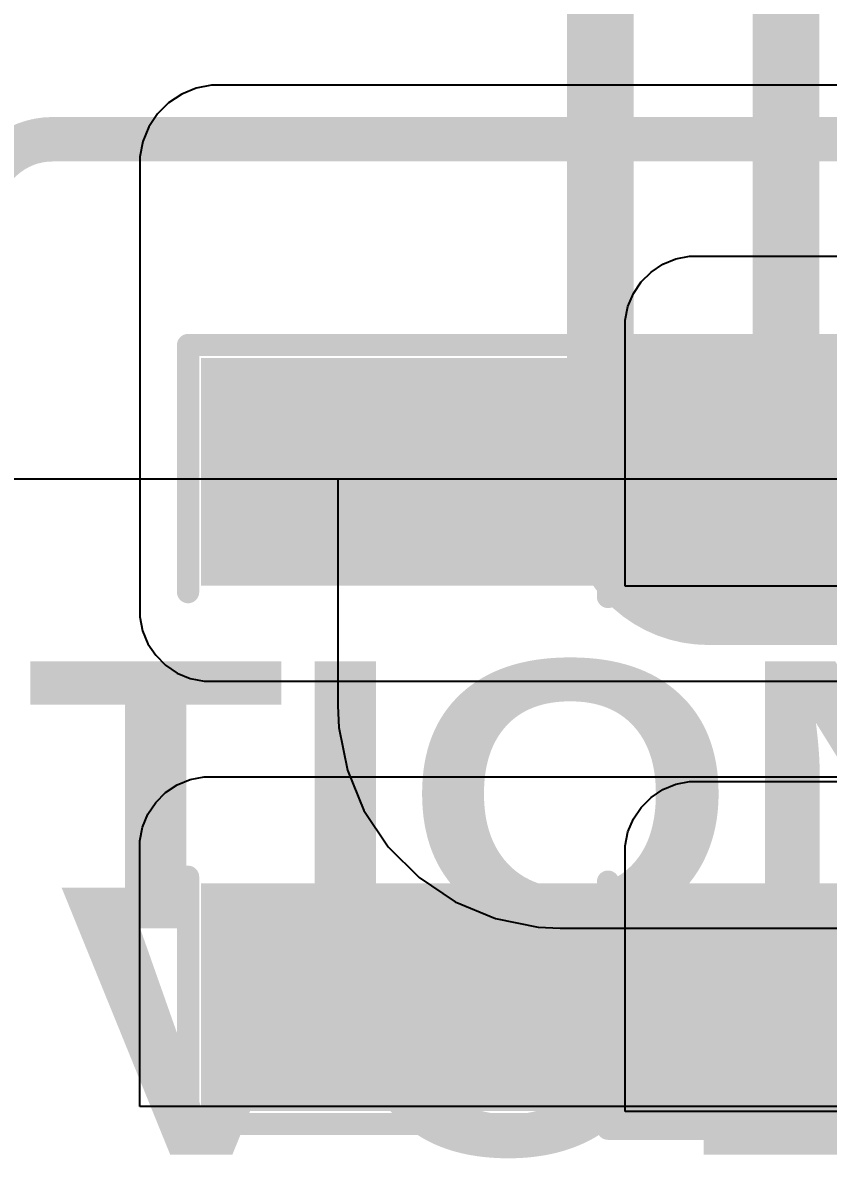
# Model space of a CAD drawing. Header units: inches. Extents: x -2 to 5376, y -4 to 5426.
# Drawn here: x 12.3 to 21.5, y 42.91 to 55.88 of the extents above; entities that cross this region are included whole.
import ezdxf

# ---------------------------------------------------------------- set-up
doc = ezdxf.new("R2010")
doc.units = ezdxf.units.IN
for name, color, linetype in [('Bottom Layer', 5, 'Continuous'), ('Bottom Overlay', 54, 'Continuous'), ('Bottom Paste', 16, 'Continuous'), ('Bottom Solder', 6, 'Continuous'), ('Layer 1', 16, 'Continuous'), ('Layer 2', 76, 'Continuous'), ('Top Layer', 1, 'Continuous'), ('Top Overlay', 2, 'Continuous'), ('Top Paste', 8, 'Continuous'), ('Top Solder', 216, 'Continuous')]:
    doc.layers.add(name, color=color, linetype=linetype)
doc.styles.add('Arial Black', font='', dxfattribs={"height": 0.2})
doc.styles.get('Arial Black').set_extended_font_data('Arial Black')

# ---------------------------------------------------------------- blocks, each defined once
blk = doc.blocks.new('R___2030_75')
at = {"layer": 'Top Layer'}
for points in [[(-4.25, -3.9), (-4.25, 3.9), (-1.75, 3.9), (-1.75, -3.9)], [(1.75, -3.9), (1.75, 3.9), (4.25, 3.9), (4.25, -3.9)]]:
    blk.add_hatch(color=1, dxfattribs=at).paths.add_polyline_path(points)
at = {"layer": 'Top Paste'}
for points in [[(-4.25, -3.9), (-4.25, 3.9), (-1.75, 3.9), (-1.75, -3.9)], [(1.75, -3.9), (1.75, 3.9), (4.25, 3.9), (4.25, -3.9)]]:
    blk.add_hatch(color=8, dxfattribs=at).paths.add_polyline_path(points)
at = {"layer": 'Top Solder'}
for points in [[(-4.301, -3.951), (-4.301, 3.951), (-1.699, 3.951), (-1.699, -3.951)], [(1.699, -3.951), (1.699, 3.951), (4.301, 3.951), (4.301, -3.951)]]:
    blk.add_hatch(color=216, dxfattribs=at).paths.add_polyline_path(points)
at = {"layer": 'Top Overlay', "const_width": 0.254}
for points in [[(-4.448, 4.097), (-4.448, -4.097)], [(-4.448, 4.097), (-1.626, 4.097)], [(4.448, 4.097), (1.626, 4.097)], [(4.448, 4.097), (4.448, -4.097)], [(-4.448, -4.097), (-1.626, -4.097)], [(1.626, -4.097), (4.448, -4.097)]]:
    blk.add_lwpolyline(points, dxfattribs=at)
at = {"layer": 'Top Overlay', "const_width": 0.127}
for points in [[(-4.511, 4.097, 1), (-4.384, 4.097, 1)], [(-4.511, 4.097, 1), (-4.384, 4.097, 1)], [(-1.689, 4.097, 1), (-1.562, 4.097, 1)], [(1.562, 4.097, 1), (1.689, 4.097, 1)], [(4.384, 4.097, 1), (4.511, 4.097, 1)], [(4.384, 4.097, 1), (4.511, 4.097, 1)], [(-4.511, -4.097, 1), (-4.384, -4.097, 1)], [(-4.511, -4.097, 1), (-4.384, -4.097, 1)], [(-1.689, -4.097, 1), (-1.562, -4.097, 1)], [(1.562, -4.097, 1), (1.689, -4.097, 1)], [(4.384, -4.097, 1), (4.511, -4.097, 1)], [(4.384, -4.097, 1), (4.511, -4.097, 1)]]:
    blk.add_lwpolyline(points, format="xyb", close=True, dxfattribs=at)
blk = doc.blocks.new('R___2030_B_78')
at = {"layer": 'Bottom Layer'}
for points in [[(-1.75, 3.9), (-1.75, -3.9), (-4.25, -3.9), (-4.25, 3.9)], [(4.25, 3.9), (4.25, -3.9), (1.75, -3.9), (1.75, 3.9)]]:
    blk.add_hatch(color=5, dxfattribs=at).paths.add_polyline_path(points)
at = {"layer": 'Bottom Paste'}
for points in [[(-1.75, 3.9), (-1.75, -3.9), (-4.25, -3.9), (-4.25, 3.9)], [(4.25, 3.9), (4.25, -3.9), (1.75, -3.9), (1.75, 3.9)]]:
    blk.add_hatch(color=16, dxfattribs=at).paths.add_polyline_path(points)
at = {"layer": 'Bottom Solder'}
for points in [[(-1.699, 3.951), (-1.699, -3.951), (-4.301, -3.951), (-4.301, 3.951)], [(4.301, 3.951), (4.301, -3.951), (1.699, -3.951), (1.699, 3.951)]]:
    blk.add_hatch(color=6, dxfattribs=at).paths.add_polyline_path(points)
at = {"layer": 'Bottom Overlay', "const_width": 0.254}
for points in [[(-4.448, 4.097), (-1.626, 4.097)], [(-4.448, 4.097), (-4.448, -4.097)], [(4.448, 4.097), (1.626, 4.097)], [(4.448, 4.097), (4.448, -4.097)], [(-4.448, -4.097), (-1.626, -4.097)], [(1.626, -4.097), (4.448, -4.097)]]:
    blk.add_lwpolyline(points, dxfattribs=at)
at = {"layer": 'Bottom Overlay', "const_width": 0.127}
for points in [[(-4.511, 4.097, 1), (-4.384, 4.097, 1)], [(-4.511, 4.097, 1), (-4.384, 4.097, 1)], [(-1.689, 4.097, 1), (-1.562, 4.097, 1)], [(1.562, 4.097, 1), (1.689, 4.097, 1)], [(4.384, 4.097, 1), (4.511, 4.097, 1)], [(4.384, 4.097, 1), (4.511, 4.097, 1)], [(-4.511, -4.097, 1), (-4.384, -4.097, 1)], [(-4.511, -4.097, 1), (-4.384, -4.097, 1)], [(-1.689, -4.097, 1), (-1.562, -4.097, 1)], [(1.562, -4.097, 1), (1.689, -4.097, 1)], [(4.384, -4.097, 1), (4.511, -4.097, 1)], [(4.384, -4.097, 1), (4.511, -4.097, 1)]]:
    blk.add_lwpolyline(points, format="xyb", close=True, dxfattribs=at)

msp = doc.modelspace()

# ---------------------------------------------------------------- linework, layer by layer
at = {"layer": 'Bottom Layer'}
for p, q in [((14.283, 55.134), (14.118, 55.065)), ((14.459, 55.169), (14.283, 55.134)), ((14.548, 55.169), (14.459, 55.169)), ((31.227, 55.169), (14.548, 55.169)), ((14.118, 55.065), (13.969, 54.966)), ((13.969, 54.966), (13.843, 54.84)), ((13.843, 54.84), (13.743, 54.691)), ((13.743, 54.691), (13.675, 54.526)), ((13.675, 54.526), (13.64, 54.35)), ((13.64, 54.35), (13.64, 54.261)), ((13.64, 54.261), (13.64, 54.261)), ((13.64, 54.261), (13.64, 49.174)), ((13.64, 49.174), (13.64, 49.094)), ((13.64, 49.094), (13.671, 48.937)), ((13.671, 48.937), (13.732, 48.789)), ((13.732, 48.789), (13.821, 48.656)), ((13.821, 48.656), (13.934, 48.543)), ((13.934, 48.543), (14.068, 48.454)), ((14.068, 48.454), (14.216, 48.393)), ((14.216, 48.393), (14.373, 48.362)), ((14.373, 48.362), (14.453, 48.362)), ((14.453, 48.362), (14.453, 48.362)), ((14.453, 48.362), (31.263, 48.362)), ((14.068, 47.177), (14.216, 47.238)), ((14.216, 47.238), (14.373, 47.269)), ((14.373, 47.269), (14.453, 47.269)), ((14.453, 47.269), (31.326, 47.269)), ((14.453, 47.269), (14.453, 47.269)), ((13.821, 46.975), (13.934, 47.088)), ((13.934, 47.088), (14.068, 47.177)), ((13.732, 46.842), (13.821, 46.975)), ((13.671, 46.694), (13.732, 46.842)), ((13.64, 46.537), (13.671, 46.694)), ((13.64, 46.457), (13.64, 46.537)), ((13.64, 43.502), (13.64, 46.457)), ((22.413, 43.502), (13.64, 43.502))]:
    msp.add_line(p, q, dxfattribs=at)
at = {"layer": 'Bottom Layer', "const_width": 0.254}
for points in [[(18.288, 50.752), (23.241, 50.752)], [(18.288, 44.752), (23.084, 44.752)]]:
    msp.add_lwpolyline(points, dxfattribs=at)
at = {"layer": 'Bottom Layer', "const_width": 0.127}
for points in [[(18.224, 50.752, 1), (18.351, 50.752, 1)], [(18.224, 44.752, 1), (18.351, 44.752, 1)]]:
    msp.add_lwpolyline(points, format="xyb", close=True, dxfattribs=at)
at = {"layer": 'Layer 1'}
msp.add_line((-1.052, 50.673), (86.555, 50.673), dxfattribs=at)
at = {"layer": 'Layer 2'}
for p, q in [((-1.052, 50.673), (15.9, 50.673)), ((15.9, 50.673), (15.9, 48.08)), ((15.9, 48.08), (15.913, 47.832)), ((15.913, 47.832), (16.01, 47.343)), ((16.01, 47.343), (16.2, 46.883)), ((16.2, 46.883), (16.477, 46.469)), ((16.477, 46.469), (16.829, 46.117)), ((16.829, 46.117), (17.243, 45.84)), ((17.243, 45.84), (17.703, 45.65)), ((17.703, 45.65), (18.191, 45.553)), ((18.191, 45.553), (18.44, 45.54)), ((18.44, 45.54), (54.176, 45.54))]:
    msp.add_line(p, q, dxfattribs=at)
at = {"layer": 'Layer 2', "const_width": 0.762}
for points in [[(18.898, 50.389), (18.898, 82.931)], [(21.02, 52.2), (21.02, 76.044)], [(20.132, 49.155), (48.977, 49.155)]]:
    msp.add_lwpolyline(points, dxfattribs=at)
at = {"layer": 'Layer 2', "const_width": 0.381}
for points in [[(20.83, 52.2, 1), (21.211, 52.2, 1)], [(20.83, 52.2, 1), (21.211, 52.2, 1)], [(18.707, 50.389, 1), (19.088, 50.389, 1)], [(18.707, 50.389, 1), (19.088, 50.389, 1)], [(19.942, 49.155, 1), (20.323, 49.155, 1)], [(19.942, 49.155, 1), (20.323, 49.155, 1)]]:
    msp.add_lwpolyline(points, format="xyb", close=True, dxfattribs=at)
at = {"layer": 'Layer 2', "const_width": 0.762}
for points in [[(22.296, 50.924, -0.414214), (21.02, 52.2)], [(20.132, 49.155, -0.414214), (18.898, 50.389)]]:
    msp.add_lwpolyline(points, format="xyb", dxfattribs=at)
at = {"layer": 'Top Layer'}
for p, q in [((19.612, 53.122), (19.76, 53.183)), ((19.76, 53.183), (19.917, 53.214)), ((19.917, 53.214), (19.997, 53.214)), ((19.997, 53.214), (19.997, 53.214)), ((19.997, 53.214), (26.284, 53.214)), ((19.479, 53.033), (19.612, 53.122)), ((19.277, 52.787), (19.366, 52.92)), ((19.366, 52.92), (19.479, 53.033)), ((19.215, 52.639), (19.277, 52.787)), ((19.184, 52.482), (19.215, 52.639)), ((19.184, 52.402), (19.184, 52.482)), ((19.184, 49.447), (19.184, 52.402)), ((27, 49.447), (19.184, 49.447)), ((19.76, 47.183), (19.917, 47.214)), ((19.917, 47.214), (19.997, 47.214)), ((19.997, 47.214), (19.997, 47.214)), ((19.997, 47.214), (26.284, 47.214)), ((19.479, 47.033), (19.612, 47.122)), ((19.612, 47.122), (19.76, 47.183)), ((19.366, 46.92), (19.479, 47.033)), ((19.277, 46.787), (19.366, 46.92)), ((19.215, 46.639), (19.277, 46.787)), ((19.184, 46.482), (19.215, 46.639)), ((19.184, 46.402), (19.184, 46.482)), ((19.184, 43.447), (19.184, 46.402)), ((27, 43.447), (19.184, 43.447))]:
    msp.add_line(p, q, dxfattribs=at)
at = {"layer": 'Top Layer', "const_width": 0.508}
msp.add_lwpolyline([(11.786, 53.692, -0.414214), (12.644, 54.55)], format="xyb", dxfattribs=at)
msp.add_lwpolyline([(12.644, 54.55), (33.595, 54.55)], dxfattribs=at)
at = {"layer": 'Top Layer', "const_width": 0.254}
msp.add_lwpolyline([(12.517, 54.55, 1), (12.771, 54.55, 1)], format="xyb", close=True, dxfattribs=at)
msp.add_lwpolyline([(12.517, 54.55, 1), (12.771, 54.55, 1)], format="xyb", close=True, dxfattribs=at)

# ---------------------------------------------------------------- block references
at = {"rotation": 90}
for name, p in [('R___2030_B_78', (18.288, 47.752)), ('R___2030_75', (23.084, 47.697))]:
    msp.add_blockref(name, p, dxfattribs=at)

# ---------------------------------------------------------------- texts
at = {"layer": 'Top Overlay', "style": 'Arial Black'}
for s, p in [('CAUTION', (1.775, 45.539)), ('HIGH VOLTAGE', (-0.824, 42.955))]:
    msp.add_text(s, height=3.048, rotation=360, dxfattribs=at).set_placement(p)

doc.saveas('drawing.dxf')
